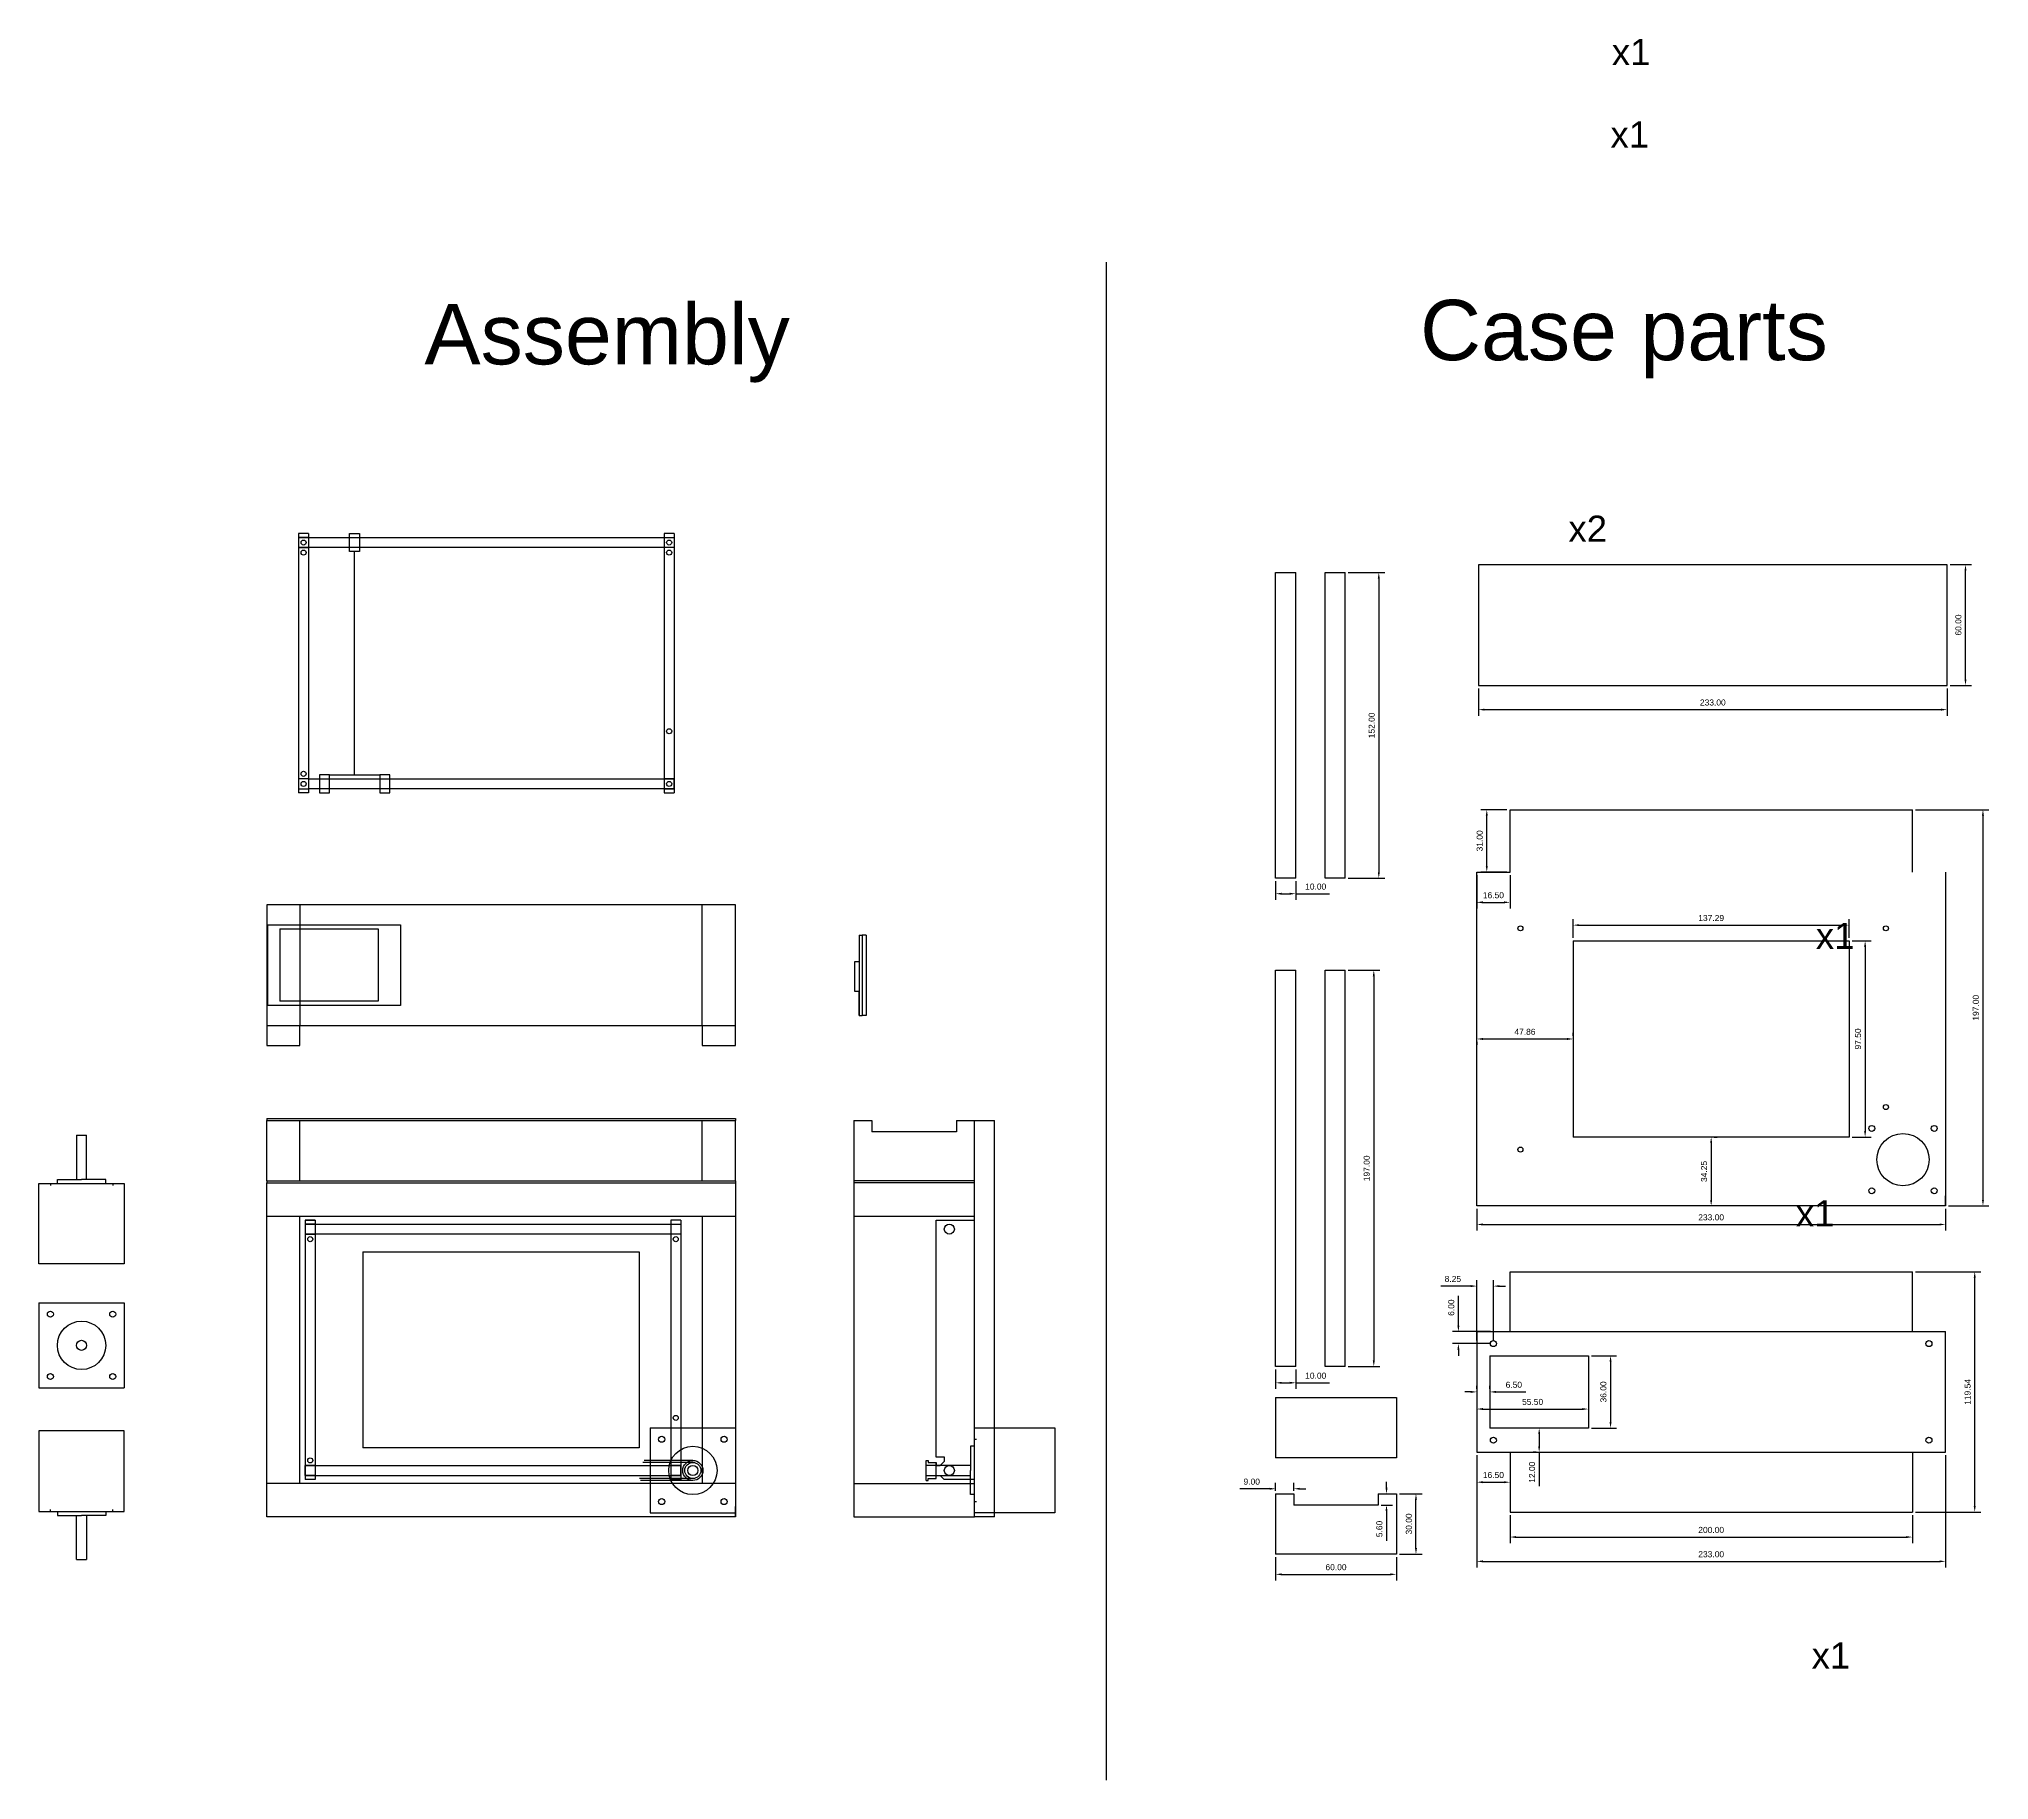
# Model space of a CAD drawing. Header units: millimetres. Extents: x -62 to 1676, y -172 to 696.
# Drawn here: x -62 to 908, y -170 to 696 of the extents above; entities that cross this region are included whole.
import ezdxf

# ---------------------------------------------------------------- set-up
doc = ezdxf.new("R2010")
doc.units = ezdxf.units.MM
doc.styles.add('Notes', font='arial.ttf', dxfattribs={"height": 13})
doc.styles.get("Standard").update_dxf_attribs({"font": 'arial.ttf'})
doc.dimstyles.new('Manufacturing-Metric', dxfattribs={"dimtxt": 3, "dimasz": 3, "dimexe": 3, "dimexo": 1.5, "dimgap": 2, "dimtad": 1, "dimzin": 3, "dimdsep": 46, "dimtxsty": 'Standard', "dimcen": 3, "dimazin": 2, "dimtfac": 1, "dimtofl": 0, "dimtmove": 0, "dimatfit": 3, "dimfxl": 1, "dimfrac": 1, "dimtolj": 1, "dimtzin": 0, "dimarcsym": 0})

# ---------------------------------------------------------------- blocks, each defined once
blk = doc.blocks.new('*D4')
at = {"color": 0, "lineweight": -2}
for p, q in [((552.98, -58.72), (552.98, -70.27)), ((555.98, -67.27), (609.98, -67.27)), ((612.98, -58.72), (612.98, -70.27))]:
    blk.add_line(p, q, dxfattribs=at)
at = {"color": 0}
for points in [[(555.98, -66.77), (555.98, -67.77), (552.98, -67.27)], [(609.98, -66.77), (609.98, -67.77), (612.98, -67.27)]]:
    blk.add_solid(points, dxfattribs=at)
at = {"layer": 'Defpoints', "color": 0}
for p in [(552.98, -57.22), (612.98, -57.22), (612.98, -67.27)]:
    blk.add_point(p, dxfattribs=at)
at = {"color": 0, "insert": (582.98, -63.74), "char_height": 3, "attachment_point": 5}
blk.add_mtext('\\A1;60.00', dxfattribs=at)
blk = doc.blocks.new('*D5')
at = {"color": 0, "lineweight": -2}
for p, q in [((614.48, -27.22), (625.73, -27.22)), ((622.73, -54.22), (622.73, -30.22)), ((614.48, -57.22), (625.73, -57.22))]:
    blk.add_line(p, q, dxfattribs=at)
at = {"color": 0}
for points in [[(622.23, -30.22), (623.23, -30.22), (622.73, -27.22)], [(622.23, -54.22), (623.23, -54.22), (622.73, -57.22)]]:
    blk.add_solid(points, dxfattribs=at)
at = {"layer": 'Defpoints', "color": 0}
for p in [(612.98, -27.22), (622.73, -27.22), (612.98, -57.22)]:
    blk.add_point(p, dxfattribs=at)
at = {"color": 0, "insert": (619.19, -42.22), "char_height": 3, "attachment_point": 5, "rotation": 90}
blk.add_mtext('\\A1;30.00', dxfattribs=at)
blk = doc.blocks.new('*D6')
at = {"color": 0, "lineweight": -2}
for p, q in [((605.48, -27.22), (611.08, -27.22)), ((608.08, -24.22), (608.08, -21.22)), ((605.48, -32.82), (611.08, -32.82)), ((608.08, -35.82), (608.08, -50.6))]:
    blk.add_line(p, q, dxfattribs=at)
at = {"color": 0}
for points in [[(607.58, -24.22), (608.58, -24.22), (608.08, -27.22)], [(607.58, -35.82), (608.58, -35.82), (608.08, -32.82)]]:
    blk.add_solid(points, dxfattribs=at)
at = {"layer": 'Defpoints', "color": 0}
for p in [(603.98, -27.22), (603.98, -32.82), (608.08, -32.82)]:
    blk.add_point(p, dxfattribs=at)
at = {"color": 0, "insert": (604.55, -44.71), "char_height": 3, "attachment_point": 5, "rotation": 90}
blk.add_mtext('\\A1;5.60', dxfattribs=at)
blk = doc.blocks.new('*D7')
at = {"color": 0, "lineweight": -2}
for p, q in [((549.98, -24.72), (535.2, -24.72)), ((552.98, -25.72), (552.98, -21.72)), ((561.98, -25.72), (561.98, -21.72)), ((564.98, -24.72), (567.98, -24.72))]:
    blk.add_line(p, q, dxfattribs=at)
at = {"color": 0}
for points in [[(549.98, -24.22), (549.98, -25.22), (552.98, -24.72)], [(564.98, -24.22), (564.98, -25.22), (561.98, -24.72)]]:
    blk.add_solid(points, dxfattribs=at)
at = {"layer": 'Defpoints', "color": 0}
for p in [(552.98, -24.72), (552.98, -27.22), (561.98, -27.22)]:
    blk.add_point(p, dxfattribs=at)
at = {"color": 0, "insert": (541.09, -21.19), "char_height": 3, "attachment_point": 5}
blk.add_mtext('\\A1;9.00', dxfattribs=at)
blk = doc.blocks.new('*D8')
at = {"color": 0, "lineweight": -2}
for p, q in [((552.98, 34.59), (552.98, 24.95)), ((562.98, 34.59), (562.98, 24.95)), ((555.98, 27.95), (559.98, 27.95)), ((562.98, 27.95), (579.81, 27.95))]:
    blk.add_line(p, q, dxfattribs=at)
at = {"color": 0}
for points in [[(555.98, 28.45), (555.98, 27.45), (552.98, 27.95)], [(559.98, 28.45), (559.98, 27.45), (562.98, 27.95)]]:
    blk.add_solid(points, dxfattribs=at)
at = {"layer": 'Defpoints', "color": 0}
for p in [(552.98, 36.09), (562.98, 36.09), (562.98, 27.95)]:
    blk.add_point(p, dxfattribs=at)
at = {"color": 0, "insert": (572.89, 31.48), "char_height": 3, "attachment_point": 5}
blk.add_mtext('\\A1;10.00', dxfattribs=at)
blk = doc.blocks.new('*D9')
at = {"color": 0, "lineweight": -2}
for p, q in [((589.02, 233.09), (604.77, 233.09)), ((601.77, 230.09), (601.77, 39.09)), ((589.02, 36.09), (604.77, 36.09))]:
    blk.add_line(p, q, dxfattribs=at)
at = {"color": 0}
for points in [[(601.27, 230.09), (602.27, 230.09), (601.77, 233.09)], [(601.27, 39.09), (602.27, 39.09), (601.77, 36.09)]]:
    blk.add_solid(points, dxfattribs=at)
at = {"layer": 'Defpoints', "color": 0}
for p in [(587.52, 233.09), (587.52, 36.09), (601.77, 36.09)]:
    blk.add_point(p, dxfattribs=at)
at = {"color": 0, "insert": (598.24, 134.59), "char_height": 3, "attachment_point": 5, "rotation": 90}
blk.add_mtext('\\A1;197.00', dxfattribs=at)
blk = doc.blocks.new('*D10')
at = {"color": 0, "lineweight": -2}
for p, q in [((669.47, -37.84), (669.47, -51.73)), ((869.47, -37.84), (869.47, -51.73)), ((672.47, -48.73), (866.47, -48.73))]:
    blk.add_line(p, q, dxfattribs=at)
at = {"color": 0}
for points in [[(672.47, -48.23), (672.47, -49.23), (669.47, -48.73)], [(866.47, -48.23), (866.47, -49.23), (869.47, -48.73)]]:
    blk.add_solid(points, dxfattribs=at)
at = {"layer": 'Defpoints', "color": 0}
for p in [(669.47, -36.34), (869.47, -36.34), (869.47, -48.73)]:
    blk.add_point(p, dxfattribs=at)
at = {"color": 0, "insert": (769.47, -45.2), "char_height": 3, "attachment_point": 5}
blk.add_mtext('\\A1;200.00', dxfattribs=at)
blk = doc.blocks.new('*D11')
at = {"color": 0, "lineweight": -2}
for p, q in [((652.97, -8.07), (652.97, -63.81)), ((885.97, -8.07), (885.97, -63.81)), ((655.97, -60.81), (882.97, -60.81))]:
    blk.add_line(p, q, dxfattribs=at)
at = {"color": 0}
for points in [[(655.97, -60.31), (655.97, -61.31), (652.97, -60.81)], [(882.97, -60.31), (882.97, -61.31), (885.97, -60.81)]]:
    blk.add_solid(points, dxfattribs=at)
at = {"layer": 'Defpoints', "color": 0}
for p in [(652.97, -6.57), (885.97, -6.57), (885.97, -60.81)]:
    blk.add_point(p, dxfattribs=at)
at = {"color": 0, "insert": (769.47, -57.28), "char_height": 3, "attachment_point": 5}
blk.add_mtext('\\A1;233.00', dxfattribs=at)
blk = doc.blocks.new('*D12')
at = {"color": 0, "lineweight": -2}
for p, q in [((652.97, -8.07), (652.97, -24.46)), ((669.47, -8.07), (669.47, -24.46)), ((655.97, -21.46), (666.47, -21.46))]:
    blk.add_line(p, q, dxfattribs=at)
at = {"color": 0}
for points in [[(655.97, -20.96), (655.97, -21.96), (652.97, -21.46)], [(666.47, -20.96), (666.47, -21.96), (669.47, -21.46)]]:
    blk.add_solid(points, dxfattribs=at)
at = {"layer": 'Defpoints', "color": 0}
for p in [(652.97, -6.57), (669.47, -6.57), (669.47, -21.46)]:
    blk.add_point(p, dxfattribs=at)
at = {"color": 0, "insert": (661.22, -17.92), "char_height": 3, "attachment_point": 5}
blk.add_mtext('\\A1;16.50', dxfattribs=at)
blk = doc.blocks.new('*D13')
at = {"color": 0, "lineweight": -2}
for p, q in [((649.97, 23.43), (646.97, 23.43)), ((652.97, 24.93), (652.97, 26.43)), ((659.47, 24.93), (659.47, 26.43)), ((662.47, 23.43), (677.27, 23.43))]:
    blk.add_line(p, q, dxfattribs=at)
at = {"color": 0}
for points in [[(649.97, 23.93), (649.97, 22.93), (652.97, 23.43)], [(662.47, 23.93), (662.47, 22.93), (659.47, 23.43)]]:
    blk.add_solid(points, dxfattribs=at)
at = {"layer": 'Defpoints', "color": 0}
for p in [(652.97, 23.43), (659.47, 23.43), (659.47, 23.43)]:
    blk.add_point(p, dxfattribs=at)
at = {"color": 0, "insert": (671.37, 26.96), "char_height": 3, "attachment_point": 5}
blk.add_mtext('\\A1;6.50', dxfattribs=at)
blk = doc.blocks.new('*D14')
at = {"color": 0, "lineweight": -2}
for p, q in [((652.97, 21.93), (652.97, 11.91)), ((708.47, 21.93), (708.47, 11.91)), ((655.97, 14.91), (705.47, 14.91))]:
    blk.add_line(p, q, dxfattribs=at)
at = {"color": 0}
for points in [[(655.97, 15.41), (655.97, 14.41), (652.97, 14.91)], [(705.47, 15.41), (705.47, 14.41), (708.47, 14.91)]]:
    blk.add_solid(points, dxfattribs=at)
at = {"layer": 'Defpoints', "color": 0}
for p in [(652.97, 23.43), (708.47, 23.43), (708.47, 14.91)]:
    blk.add_point(p, dxfattribs=at)
at = {"color": 0, "insert": (680.72, 18.44), "char_height": 3, "attachment_point": 5}
blk.add_mtext('\\A1;55.50', dxfattribs=at)
blk = doc.blocks.new('*D15')
at = {"color": 0, "lineweight": -2}
for p, q in [((709.97, 41.43), (722.45, 41.43)), ((719.45, 38.43), (719.45, 8.43)), ((709.97, 5.43), (722.45, 5.43))]:
    blk.add_line(p, q, dxfattribs=at)
at = {"color": 0}
for points in [[(718.95, 38.43), (719.95, 38.43), (719.45, 41.43)], [(718.95, 8.43), (719.95, 8.43), (719.45, 5.43)]]:
    blk.add_solid(points, dxfattribs=at)
at = {"layer": 'Defpoints', "color": 0}
for p in [(708.47, 41.43), (708.47, 5.43), (719.45, 5.43)]:
    blk.add_point(p, dxfattribs=at)
at = {"color": 0, "insert": (715.92, 23.43), "char_height": 3, "attachment_point": 5, "rotation": 90}
blk.add_mtext('\\A1;36.00', dxfattribs=at)
blk = doc.blocks.new('*D16')
at = {"color": 0, "lineweight": -2}
for p, q in [((682.47, 5.43), (680.97, 5.43)), ((683.97, 2.43), (683.97, -3.57)), ((682.47, -6.57), (680.97, -6.57)), ((683.97, -6.57), (683.97, -23.4))]:
    blk.add_line(p, q, dxfattribs=at)
at = {"color": 0}
for points in [[(683.47, 2.43), (684.47, 2.43), (683.97, 5.43)], [(683.47, -3.57), (684.47, -3.57), (683.97, -6.57)]]:
    blk.add_solid(points, dxfattribs=at)
at = {"layer": 'Defpoints', "color": 0}
for p in [(683.97, 5.43), (683.97, -6.57), (683.97, -6.57)]:
    blk.add_point(p, dxfattribs=at)
at = {"color": 0, "insert": (680.44, -16.49), "char_height": 3, "attachment_point": 5, "rotation": 90}
blk.add_mtext('\\A1;12.00', dxfattribs=at)
blk = doc.blocks.new('*D17')
at = {"color": 0, "lineweight": -2}
for p, q in [((870.97, 83.2), (903.48, 83.2)), ((900.48, -33.34), (900.48, 80.2)), ((870.97, -36.34), (903.48, -36.34))]:
    blk.add_line(p, q, dxfattribs=at)
at = {"color": 0}
for points in [[(899.98, 80.2), (900.98, 80.2), (900.48, 83.2)], [(899.98, -33.34), (900.98, -33.34), (900.48, -36.34)]]:
    blk.add_solid(points, dxfattribs=at)
at = {"layer": 'Defpoints', "color": 0}
for p in [(869.47, 83.2), (900.48, 83.2), (869.47, -36.34)]:
    blk.add_point(p, dxfattribs=at)
at = {"color": 0, "insert": (896.94, 23.43), "char_height": 3, "attachment_point": 5, "rotation": 90}
blk.add_mtext('\\A1;119.54', dxfattribs=at)
blk = doc.blocks.new('*D18')
at = {"color": 0, "lineweight": -2}
for p, q in [((870.97, 312.92), (907.57, 312.92)), ((904.57, 309.92), (904.57, 118.92)), ((887.47, 115.92), (907.57, 115.92))]:
    blk.add_line(p, q, dxfattribs=at)
at = {"color": 0}
for points in [[(904.07, 309.92), (905.07, 309.92), (904.57, 312.92)], [(904.07, 118.92), (905.07, 118.92), (904.57, 115.92)]]:
    blk.add_solid(points, dxfattribs=at)
at = {"layer": 'Defpoints', "color": 0}
for p in [(869.47, 312.92), (885.97, 115.92), (904.57, 115.92)]:
    blk.add_point(p, dxfattribs=at)
at = {"color": 0, "insert": (901.04, 214.42), "char_height": 3, "attachment_point": 5, "rotation": 90}
blk.add_mtext('\\A1;197.00', dxfattribs=at)
blk = doc.blocks.new('*D19')
at = {"color": 0, "lineweight": -2}
for p, q in [((652.97, 114.42), (652.97, 103.69)), ((655.97, 106.69), (882.97, 106.69)), ((885.97, 114.42), (885.97, 103.69))]:
    blk.add_line(p, q, dxfattribs=at)
at = {"color": 0}
for points in [[(655.97, 107.19), (655.97, 106.19), (652.97, 106.69)], [(882.97, 107.19), (882.97, 106.19), (885.97, 106.69)]]:
    blk.add_solid(points, dxfattribs=at)
at = {"layer": 'Defpoints', "color": 0}
for p in [(652.97, 115.92), (885.97, 115.92), (885.97, 106.69)]:
    blk.add_point(p, dxfattribs=at)
at = {"color": 0, "insert": (769.47, 110.23), "char_height": 3, "attachment_point": 5}
blk.add_mtext('\\A1;233.00', dxfattribs=at)
blk = doc.blocks.new('*D20')
at = {"color": 0, "lineweight": -2}
for p, q in [((652.97, 197.42), (652.97, 195.92)), ((655.97, 198.92), (697.83, 198.92)), ((700.83, 200.42), (700.83, 201.92))]:
    blk.add_line(p, q, dxfattribs=at)
at = {"color": 0}
for points in [[(655.97, 199.42), (655.97, 198.42), (652.97, 198.92)], [(697.83, 199.42), (697.83, 198.42), (700.83, 198.92)]]:
    blk.add_solid(points, dxfattribs=at)
at = {"layer": 'Defpoints', "color": 0}
for p in [(652.97, 198.92), (700.83, 198.92), (700.83, 198.92)]:
    blk.add_point(p, dxfattribs=at)
at = {"color": 0, "insert": (676.9, 202.46), "char_height": 3, "attachment_point": 5}
blk.add_mtext('\\A1;47.86', dxfattribs=at)
blk = doc.blocks.new('*D21')
at = {"color": 0, "lineweight": -2}
for p, q in [((769.47, 147.17), (769.47, 118.92)), ((770.97, 150.17), (772.47, 150.17)), ((767.97, 115.92), (766.47, 115.92))]:
    blk.add_line(p, q, dxfattribs=at)
at = {"color": 0}
for points in [[(768.97, 147.17), (769.97, 147.17), (769.47, 150.17)], [(768.97, 118.92), (769.97, 118.92), (769.47, 115.92)]]:
    blk.add_solid(points, dxfattribs=at)
at = {"layer": 'Defpoints', "color": 0}
for p in [(769.47, 150.17), (769.47, 115.92), (769.47, 115.92)]:
    blk.add_point(p, dxfattribs=at)
at = {"color": 0, "insert": (765.94, 133.05), "char_height": 3, "attachment_point": 5, "rotation": 90}
blk.add_mtext('\\A1;34.25', dxfattribs=at)
blk = doc.blocks.new('*D22')
at = {"color": 0, "lineweight": -2}
for p, q in [((700.83, 249.17), (700.83, 258.51)), ((703.83, 255.51), (835.12, 255.51)), ((838.12, 249.17), (838.12, 258.51))]:
    blk.add_line(p, q, dxfattribs=at)
at = {"color": 0}
for points in [[(703.83, 256.01), (703.83, 255.01), (700.83, 255.51)], [(835.12, 256.01), (835.12, 255.01), (838.12, 255.51)]]:
    blk.add_solid(points, dxfattribs=at)
at = {"layer": 'Defpoints', "color": 0}
for p in [(838.12, 255.51), (700.83, 247.67), (838.12, 247.67)]:
    blk.add_point(p, dxfattribs=at)
at = {"color": 0, "insert": (769.47, 259.05), "char_height": 3, "attachment_point": 5}
blk.add_mtext('\\A1;137.29', dxfattribs=at)
blk = doc.blocks.new('*D23')
at = {"color": 0, "lineweight": -2}
for p, q in [((839.62, 247.67), (849, 247.67)), ((846, 244.67), (846, 153.17)), ((839.62, 150.17), (849, 150.17))]:
    blk.add_line(p, q, dxfattribs=at)
at = {"color": 0}
for points in [[(845.5, 244.67), (846.5, 244.67), (846, 247.67)], [(845.5, 153.17), (846.5, 153.17), (846, 150.17)]]:
    blk.add_solid(points, dxfattribs=at)
at = {"layer": 'Defpoints', "color": 0}
for p in [(838.12, 247.67), (838.12, 150.17), (846, 150.17)]:
    blk.add_point(p, dxfattribs=at)
at = {"color": 0, "insert": (842.46, 198.92), "char_height": 3, "attachment_point": 5, "rotation": 90}
blk.add_mtext('\\A1;97.50', dxfattribs=at)
blk = doc.blocks.new('*D24')
at = {"color": 0, "lineweight": -2}
for p, q in [((667.97, 312.92), (654.92, 312.92)), ((657.92, 284.92), (657.92, 309.92)), ((667.97, 281.92), (654.92, 281.92))]:
    blk.add_line(p, q, dxfattribs=at)
at = {"color": 0}
for points in [[(657.42, 309.92), (658.42, 309.92), (657.92, 312.92)], [(657.42, 284.92), (658.42, 284.92), (657.92, 281.92)]]:
    blk.add_solid(points, dxfattribs=at)
at = {"layer": 'Defpoints', "color": 0}
for p in [(657.92, 312.92), (669.47, 312.92), (669.47, 281.92)]:
    blk.add_point(p, dxfattribs=at)
at = {"color": 0, "insert": (654.38, 297.42), "char_height": 3, "attachment_point": 5, "rotation": 90}
blk.add_mtext('\\A1;31.00', dxfattribs=at)
blk = doc.blocks.new('*D25')
at = {"color": 0, "lineweight": -2}
for p, q in [((652.97, 280.42), (652.97, 263.85)), ((669.47, 280.42), (669.47, 263.85)), ((655.97, 266.85), (666.47, 266.85))]:
    blk.add_line(p, q, dxfattribs=at)
at = {"color": 0}
for points in [[(655.97, 267.35), (655.97, 266.35), (652.97, 266.85)], [(666.47, 267.35), (666.47, 266.35), (669.47, 266.85)]]:
    blk.add_solid(points, dxfattribs=at)
at = {"layer": 'Defpoints', "color": 0}
for p in [(652.97, 281.92), (669.47, 281.92), (669.47, 266.85)]:
    blk.add_point(p, dxfattribs=at)
at = {"color": 0, "insert": (661.22, 270.38), "char_height": 3, "attachment_point": 5}
blk.add_mtext('\\A1;16.50', dxfattribs=at)
blk = doc.blocks.new('*D26')
at = {"color": 0, "lineweight": -2}
for p, q in [((653.79, 373.24), (653.79, 359.66)), ((886.79, 373.24), (886.79, 359.66)), ((656.79, 362.66), (883.79, 362.66))]:
    blk.add_line(p, q, dxfattribs=at)
at = {"color": 0}
for points in [[(656.79, 363.16), (656.79, 362.16), (653.79, 362.66)], [(883.79, 363.16), (883.79, 362.16), (886.79, 362.66)]]:
    blk.add_solid(points, dxfattribs=at)
at = {"layer": 'Defpoints', "color": 0}
for p in [(653.79, 374.74), (886.79, 374.74), (886.79, 362.66)]:
    blk.add_point(p, dxfattribs=at)
at = {"color": 0, "insert": (770.29, 366.19), "char_height": 3, "attachment_point": 5}
blk.add_mtext('\\A1;233.00', dxfattribs=at)
blk = doc.blocks.new('*D27')
at = {"color": 0, "lineweight": -2}
for p, q in [((888.29, 434.74), (898.9, 434.74)), ((895.9, 377.74), (895.9, 431.74)), ((888.29, 374.74), (898.9, 374.74))]:
    blk.add_line(p, q, dxfattribs=at)
at = {"color": 0}
for points in [[(895.4, 431.74), (896.4, 431.74), (895.9, 434.74)], [(895.4, 377.74), (896.4, 377.74), (895.9, 374.74)]]:
    blk.add_solid(points, dxfattribs=at)
at = {"layer": 'Defpoints', "color": 0}
for p in [(886.79, 434.74), (895.9, 434.74), (886.79, 374.74)]:
    blk.add_point(p, dxfattribs=at)
at = {"color": 0, "insert": (892.37, 404.74), "char_height": 3, "attachment_point": 5, "rotation": 90}
blk.add_mtext('\\A1;60.00', dxfattribs=at)
blk = doc.blocks.new('*D28')
at = {"color": 0, "lineweight": -2}
for p, q in [((643.81, 56.43), (643.81, 71.23)), ((659.72, 53.43), (640.81, 53.43)), ((659.72, 47.43), (640.81, 47.43)), ((643.81, 44.43), (643.81, 41.43))]:
    blk.add_line(p, q, dxfattribs=at)
at = {"color": 0}
for points in [[(643.31, 56.43), (644.31, 56.43), (643.81, 53.43)], [(643.31, 44.43), (644.31, 44.43), (643.81, 47.43)]]:
    blk.add_solid(points, dxfattribs=at)
at = {"layer": 'Defpoints', "color": 0}
for p in [(643.81, 53.43), (661.22, 53.43), (661.22, 47.43)]:
    blk.add_point(p, dxfattribs=at)
at = {"color": 0, "insert": (640.27, 65.33), "char_height": 3, "attachment_point": 5, "rotation": 90}
blk.add_mtext('\\A1;6.00', dxfattribs=at)
blk = doc.blocks.new('*D29')
at = {"color": 0, "lineweight": -2}
for p, q in [((652.97, 48.93), (652.97, 79.04)), ((661.22, 48.93), (661.22, 79.04)), ((649.97, 76.04), (635.15, 76.04)), ((664.22, 76.04), (667.22, 76.04))]:
    blk.add_line(p, q, dxfattribs=at)
at = {"color": 0}
for points in [[(649.97, 76.54), (649.97, 75.54), (652.97, 76.04)], [(664.22, 76.54), (664.22, 75.54), (661.22, 76.04)]]:
    blk.add_solid(points, dxfattribs=at)
at = {"layer": 'Defpoints', "color": 0}
for p in [(652.97, 76.04), (652.97, 47.43), (661.22, 47.43)]:
    blk.add_point(p, dxfattribs=at)
at = {"color": 0, "insert": (641.06, 79.58), "char_height": 3, "attachment_point": 5}
blk.add_mtext('\\A1;8.25', dxfattribs=at)
blk = doc.blocks.new('*D31')
at = {"color": 0, "lineweight": -2}
for p, q in [((552.98, 277.32), (552.98, 268.13)), ((562.98, 277.32), (562.98, 268.13)), ((555.98, 271.13), (559.98, 271.13)), ((562.98, 271.13), (579.81, 271.13))]:
    blk.add_line(p, q, dxfattribs=at)
at = {"color": 0}
for points in [[(555.98, 271.63), (555.98, 270.63), (552.98, 271.13)], [(559.98, 271.63), (559.98, 270.63), (562.98, 271.13)]]:
    blk.add_solid(points, dxfattribs=at)
at = {"layer": 'Defpoints', "color": 0}
for p in [(552.98, 278.82), (562.98, 278.82), (562.98, 271.13)]:
    blk.add_point(p, dxfattribs=at)
at = {"color": 0, "insert": (572.89, 274.66), "char_height": 3, "attachment_point": 5}
blk.add_mtext('\\A1;10.00', dxfattribs=at)
blk = doc.blocks.new('*D32')
at = {"color": 0, "lineweight": -2}
for p, q in [((589.02, 430.82), (607.25, 430.82)), ((604.25, 427.82), (604.25, 281.82)), ((589.02, 278.82), (607.25, 278.82))]:
    blk.add_line(p, q, dxfattribs=at)
at = {"color": 0}
for points in [[(603.75, 427.82), (604.75, 427.82), (604.25, 430.82)], [(603.75, 281.82), (604.75, 281.82), (604.25, 278.82)]]:
    blk.add_solid(points, dxfattribs=at)
at = {"layer": 'Defpoints', "color": 0}
for p in [(587.52, 430.82), (587.52, 278.82), (604.25, 278.82)]:
    blk.add_point(p, dxfattribs=at)
at = {"color": 0, "insert": (600.72, 354.82), "char_height": 3, "attachment_point": 5, "rotation": 90}
blk.add_mtext('\\A1;152.00', dxfattribs=at)

msp = doc.modelspace()

# ---------------------------------------------------------------- linework, layer by layer
for p, q in [((468.761, 585.114), (468.761, -169.531)), ((72.288, 450.234), (67.288, 450.234)), ((67.288, 450.234), (67.288, 321.234)), ((67.288, 448.234), (72.288, 448.234)), ((72.288, 448.234), (67.288, 448.234)), ((67.288, 448.234), (67.288, 443.234)), ((72.288, 450.234), (72.288, 321.234)), ((72.288, 448.234), (248.988, 448.234)), ((92.638, 448.234), (92.638, 450.234)), ((92.638, 450.234), (97.638, 450.234)), ((92.638, 443.234), (92.638, 448.234)), ((97.638, 450.234), (97.638, 448.234)), ((97.638, 448.234), (97.638, 443.234)), ((253.988, 450.234), (248.988, 450.234)), ((248.988, 450.234), (248.988, 321.234)), ((248.988, 448.234), (253.988, 448.234)), ((248.988, 448.234), (253.988, 448.234)), ((253.988, 450.234), (253.988, 321.234)), ((253.988, 448.234), (253.988, 443.234)), ((72.288, 443.234), (67.288, 443.234)), ((67.288, 443.234), (72.288, 443.234)), ((248.988, 443.234), (72.288, 443.234)), ((92.638, 441.234), (92.638, 443.234)), ((97.638, 441.234), (92.638, 441.234)), ((95.138, 330.234), (95.138, 441.234)), ((97.638, 443.234), (97.638, 441.234)), ((253.988, 443.234), (248.988, 443.234)), ((253.988, 443.234), (248.988, 443.234)), ((552.978, 278.825), (552.978, 430.825)), ((552.978, 430.825), (562.978, 430.825)), ((562.978, 278.825), (562.978, 430.825)), ((577.523, 278.825), (577.523, 430.825)), ((577.523, 430.825), (587.523, 430.825)), ((587.523, 278.825), (587.523, 430.825)), ((653.792, 434.737), (653.792, 374.737)), ((886.792, 434.737), (653.792, 434.737)), ((653.792, 434.737), (653.792, 374.737)), ((886.792, 434.737), (653.792, 434.737)), ((886.792, 374.737), (886.792, 434.737)), ((886.792, 374.737), (886.792, 434.737)), ((653.792, 374.737), (886.792, 374.737)), ((653.792, 374.737), (886.792, 374.737)), ((82.638, 330.234), (77.638, 330.234)), ((77.638, 330.234), (77.638, 328.234)), ((82.638, 328.234), (82.638, 330.234)), ((82.638, 330.234), (107.638, 330.234)), ((112.638, 330.234), (107.638, 330.234)), ((107.638, 330.234), (107.638, 328.234)), ((112.638, 328.234), (112.638, 330.234)), ((72.288, 328.234), (67.288, 328.234)), ((72.288, 328.234), (67.288, 328.234)), ((67.288, 328.234), (67.288, 323.234)), ((67.288, 323.234), (72.288, 323.234)), ((67.288, 323.234), (72.288, 323.234)), ((72.288, 321.234), (67.288, 321.234)), ((72.288, 328.234), (248.988, 328.234)), ((248.988, 323.234), (72.288, 323.234)), ((77.638, 328.234), (77.638, 323.234)), ((77.638, 323.234), (77.638, 321.234)), ((77.638, 321.234), (82.638, 321.234)), ((82.638, 323.234), (82.638, 328.234)), ((82.638, 321.234), (82.638, 323.234)), ((107.638, 328.234), (107.638, 323.234)), ((107.638, 323.234), (107.638, 321.234)), ((107.638, 321.234), (112.638, 321.234)), ((112.638, 323.234), (112.638, 328.234)), ((112.638, 321.234), (112.638, 323.234)), ((253.988, 328.234), (248.988, 328.234)), ((248.988, 328.234), (253.988, 328.234)), ((248.988, 323.234), (253.988, 323.234)), ((253.988, 323.234), (248.988, 323.234)), ((248.988, 321.234), (253.988, 321.234)), ((253.988, 323.234), (253.988, 328.234)), ((253.988, 328.234), (253.988, 323.234)), ((669.473, 281.923), (669.473, 312.923)), ((669.473, 312.923), (869.473, 312.923)), ((869.473, 281.923), (869.473, 312.923)), ((669.473, 282.923), (669.473, 305.923)), ((869.473, 282.923), (869.473, 305.923)), ((652.973, 115.923), (652.973, 281.923)), ((652.973, 281.923), (669.473, 281.923)), ((885.973, 281.923), (885.973, 115.923)), ((885.973, 281.923), (885.973, 115.923)), ((562.978, 278.825), (552.978, 278.825)), ((587.523, 278.825), (577.523, 278.825)), ((51.416, 265.628), (51.416, 205.628)), ((284.416, 265.628), (51.416, 265.628)), ((67.916, 265.628), (67.916, 205.628)), ((267.916, 205.628), (267.916, 265.628)), ((284.416, 205.628), (284.416, 265.628)), ((51.916, 255.628), (117.916, 255.628)), ((51.916, 215.628), (51.916, 255.628)), ((57.916, 253.628), (106.916, 253.628)), ((57.916, 253.628), (57.916, 217.628)), ((106.916, 253.628), (106.916, 217.628)), ((117.916, 255.628), (117.916, 215.628)), ((345.861, 250.502), (345.861, 210.502)), ((345.861, 250.502), (345.861, 237.502)), ((345.861, 250.502), (347.461, 250.502)), ((347.461, 250.502), (347.461, 210.502)), ((349.461, 250.502), (347.461, 250.502)), ((349.461, 250.502), (349.461, 210.502)), ((700.83, 247.673), (700.83, 150.173)), ((700.83, 247.673), (838.116, 247.673)), ((700.83, 247.673), (700.83, 150.173)), ((700.83, 247.673), (838.116, 247.673)), ((838.116, 247.673), (838.116, 150.173)), ((343.861, 222.502), (343.861, 237.502)), ((343.861, 237.502), (345.861, 237.502)), ((552.978, 36.089), (552.978, 233.089)), ((552.978, 233.089), (562.978, 233.089)), ((562.978, 36.089), (562.978, 233.089)), ((577.523, 36.089), (577.523, 233.089)), ((577.523, 233.089), (587.523, 233.089)), ((587.523, 36.089), (587.523, 233.089)), ((117.916, 215.628), (51.916, 215.628)), ((106.916, 217.628), (57.916, 217.628)), ((345.861, 222.502), (343.861, 222.502)), ((345.861, 210.502), (345.861, 222.502)), ((51.416, 205.628), (284.416, 205.628)), ((51.416, 205.628), (51.416, 195.628)), ((67.916, 195.628), (67.916, 205.628)), ((267.916, 205.628), (267.916, 195.628)), ((284.416, 195.628), (284.416, 205.628)), ((345.861, 210.502), (347.461, 210.502)), ((349.461, 210.502), (347.461, 210.502)), ((51.416, 195.628), (67.916, 195.628)), ((267.916, 195.628), (284.416, 195.628)), ((552.978, 36.089), (552.978, 202.089)), ((577.523, 36.089), (577.523, 202.089)), ((51.416, 159.381), (284.416, 159.381)), ((51.416, 159.381), (51.416, 158.381)), ((51.416, 158.381), (284.416, 158.381)), ((51.416, 128.381), (51.416, 158.381)), ((67.916, 128.381), (67.916, 158.381)), ((267.916, 128.381), (267.916, 158.381)), ((284.416, 159.381), (284.416, 158.381)), ((284.416, 128.381), (284.416, 158.381)), ((343.277, 158.381), (352.277, 158.381)), ((343.277, 158.381), (343.277, 128.381)), ((352.277, 158.381), (352.277, 152.781)), ((394.277, 158.381), (394.277, 152.781)), ((394.277, 158.381), (403.277, 158.381)), ((403.277, -38.619), (403.277, 158.381)), ((403.277, 158.381), (413.277, 158.381)), ((413.277, -38.619), (413.277, 158.381)), ((885.973, 159.348), (885.973, 117.048)), ((-43.109, 151.047), (-43.109, 129.047)), ((-43.109, 151.047), (-38.109, 151.047)), ((-38.109, 129.047), (-38.109, 151.047)), ((67.916, 128.381), (67.916, 151.381)), ((267.916, 128.381), (267.916, 151.381)), ((394.277, 152.781), (352.277, 152.781)), ((838.116, 150.173), (700.83, 150.173)), ((-61.759, 127.047), (-19.459, 127.047)), ((-61.759, 87.047), (-61.759, 127.047)), ((-56.109, 127.047), (-56.109, 126.047)), ((-52.625, 127.047), (-52.625, 129.047)), ((-52.625, 129.047), (-40.609, 129.047)), ((-28.593, 129.047), (-40.609, 129.047)), ((-28.593, 127.047), (-28.593, 129.047)), ((-25.109, 127.047), (-25.109, 126.047)), ((-19.459, 127.047), (-19.459, 87.047)), ((51.416, 128.381), (284.416, 128.381)), ((51.416, 128.381), (51.416, 127.381)), ((51.416, 127.381), (284.416, 127.381)), ((51.416, -38.619), (51.416, 127.381)), ((284.416, 128.381), (284.416, 127.381)), ((284.416, 127.381), (284.416, -38.619)), ((403.277, 128.381), (343.277, 128.381)), ((343.277, 128.381), (343.277, 127.381)), ((343.277, 127.381), (343.277, -38.619)), ((403.277, 127.381), (343.277, 127.381)), ((403.277, -38.619), (403.277, 127.381)), ((885.973, 115.923), (885.973, 120.923)), ((51.416, 110.881), (284.416, 110.881)), ((67.916, -22.119), (67.916, 110.881)), ((70.566, 108.881), (70.566, -20.119)), ((70.566, 108.881), (75.566, 108.881)), ((75.566, 108.881), (70.566, 108.881)), ((70.566, 108.881), (70.566, -20.119)), ((75.566, 106.881), (70.566, 106.881)), ((70.566, 106.881), (75.566, 106.881)), ((75.566, 106.881), (70.566, 106.881)), ((70.566, 106.881), (70.566, 101.881)), ((75.566, 108.881), (75.566, -20.119)), ((75.566, 108.881), (75.566, -20.119)), ((75.566, 106.881), (252.266, 106.881)), ((257.266, 108.881), (252.266, 108.881)), ((252.266, 108.881), (252.266, -20.119)), ((257.266, 108.881), (252.266, 108.881)), ((252.266, 108.881), (252.266, -20.119)), ((252.266, 106.881), (257.266, 106.881)), ((252.266, 106.881), (257.266, 106.881)), ((252.266, 106.881), (257.266, 106.881)), ((257.266, 108.881), (257.266, -20.119)), ((257.266, 108.881), (257.266, -20.119)), ((257.266, 106.881), (257.266, 101.881)), ((267.916, 110.881), (267.916, -22.119)), ((343.277, 110.881), (403.277, 110.881)), ((384.277, 108.881), (403.277, 108.881)), ((384.277, -8.998), (384.277, 108.881)), ((885.973, 115.923), (652.973, 115.923)), ((885.973, 115.923), (652.973, 115.923)), ((70.566, 101.881), (75.566, 101.881)), ((75.566, 101.881), (70.566, 101.881)), ((70.566, 101.881), (75.566, 101.881)), ((252.266, 101.881), (75.566, 101.881)), ((257.266, 101.881), (252.266, 101.881)), ((257.266, 101.881), (252.266, 101.881)), ((257.266, 101.881), (252.266, 101.881)), ((99.273, 93.131), (99.273, -4.369)), ((99.273, 93.131), (236.559, 93.131)), ((236.559, 93.131), (236.559, -4.369)), ((-19.459, 87.047), (-61.759, 87.047)), ((669.473, 53.43), (669.473, 83.2)), ((669.473, 83.2), (869.473, 83.2)), ((869.473, 53.43), (869.473, 83.2)), ((-61.759, 67.739), (-19.459, 67.739)), ((-61.759, 67.739), (-61.759, 25.439)), ((-19.459, 67.739), (-19.459, 25.439)), ((652.973, 53.43), (652.973, -6.57)), ((652.973, 53.43), (885.973, 53.43)), ((885.973, -6.57), (885.973, 53.43)), ((659.473, 41.43), (708.473, 41.43)), ((659.473, 41.43), (659.473, 5.43)), ((708.473, 41.43), (708.473, 5.43)), ((562.978, 36.089), (552.978, 36.089)), ((587.523, 36.089), (577.523, 36.089)), ((-61.759, 25.439), (-19.459, 25.439)), ((552.978, 20.602), (552.978, -9.398)), ((552.978, 20.602), (552.978, -9.398)), ((552.978, 20.602), (612.978, 20.602)), ((612.978, 20.602), (612.978, -9.398)), ((-19.459, 4.034), (-61.759, 4.034)), ((-61.759, 4.034), (-61.759, -35.966)), ((-19.459, -35.966), (-19.459, 4.034)), ((242.116, 5.531), (284.416, 5.531)), ((242.116, 5.531), (242.116, -36.769)), ((284.416, 4.806), (284.416, -37.494)), ((403.277, -36.769), (403.277, 5.531)), ((403.277, 5.531), (443.277, 5.531)), ((443.277, 5.531), (443.277, -36.769)), ((708.473, 5.43), (659.473, 5.43)), ((236.559, -4.369), (99.273, -4.369)), ((388.398, -8.998), (384.277, -8.998)), ((388.398, -10.998), (388.398, -8.998)), ((403.277, -3.603), (401.277, -3.603)), ((401.277, -3.603), (401.277, -15.619)), ((403.277, -0.119), (404.277, -0.119)), ((612.978, -9.398), (552.978, -9.398)), ((612.978, -9.398), (552.978, -9.398)), ((652.973, -6.57), (885.973, -6.57)), ((669.473, -6.57), (669.473, -36.34)), ((869.473, -6.57), (869.473, -36.34)), ((70.566, -18.119), (70.566, -13.119)), ((70.566, -13.119), (75.566, -13.119)), ((75.566, -13.119), (70.566, -13.119)), ((75.566, -13.119), (70.566, -13.119)), ((70.566, -13.119), (70.566, -18.119)), ((75.566, -18.119), (70.566, -18.119)), ((70.566, -18.119), (75.566, -18.119)), ((70.566, -18.119), (75.566, -18.119)), ((75.566, -13.119), (252.266, -13.119)), ((75.566, -18.119), (252.266, -18.119)), ((263.266, -11.619), (238.402, -11.619)), ((263.266, -10.619), (239.017, -10.619)), ((257.266, -13.119), (252.266, -13.119)), ((257.266, -13.119), (252.266, -13.119)), ((252.266, -13.119), (257.266, -13.119)), ((252.266, -18.119), (257.266, -18.119)), ((252.266, -18.119), (257.266, -18.119)), ((257.266, -18.119), (252.266, -18.119)), ((257.266, -18.119), (257.266, -13.119)), ((257.266, -18.119), (257.266, -13.119)), ((257.266, -13.119), (257.266, -18.119)), ((379.277, -15.619), (379.277, -10.619)), ((379.277, -10.619), (380.277, -10.619)), ((401.277, -13.119), (379.277, -13.119)), ((379.277, -18.119), (379.277, -13.119)), ((379.277, -20.619), (379.277, -15.619)), ((379.277, -18.119), (401.277, -18.119)), ((380.277, -10.619), (380.277, -11.619)), ((380.277, -11.619), (384.277, -11.619)), ((384.277, -11.619), (384.277, -13.119)), ((384.277, -18.119), (384.277, -11.619)), ((384.277, -13.119), (386.277, -13.119)), ((384.277, -19.619), (384.277, -18.119)), ((384.277, -18.119), (386.277, -18.119)), ((386.277, -13.119), (388.398, -10.998)), ((386.277, -18.119), (388.277, -20.119)), ((401.277, -27.635), (401.277, -15.619)), ((284.416, -22.119), (51.416, -22.119)), ((75.566, -20.119), (70.566, -20.119)), ((75.566, -20.119), (70.566, -20.119)), ((263.266, -19.619), (236.692, -19.619)), ((263.266, -20.619), (237.239, -20.619)), ((252.266, -20.119), (257.266, -20.119)), ((252.266, -20.119), (257.266, -20.119)), ((343.277, -22.119), (403.277, -22.119)), ((379.277, -20.619), (380.277, -20.619)), ((380.277, -20.619), (380.277, -19.619)), ((380.277, -19.619), (384.277, -19.619)), ((403.277, -20.119), (388.277, -20.119)), ((403.277, -27.635), (401.277, -27.635)), ((552.978, -27.217), (561.978, -27.217)), ((552.978, -27.217), (552.978, -57.217)), ((561.978, -27.217), (561.978, -32.817)), ((603.978, -27.217), (603.978, -32.817)), ((603.978, -27.217), (612.978, -27.217)), ((612.978, -27.217), (612.978, -57.217)), ((-61.759, -35.966), (-19.459, -35.966)), ((-56.109, -35.966), (-56.109, -34.966)), ((-52.625, -35.966), (-52.625, -37.966)), ((-52.625, -37.966), (-40.609, -37.966)), ((-43.109, -59.966), (-43.109, -37.966)), ((-28.593, -37.966), (-40.609, -37.966)), ((-38.109, -37.966), (-38.109, -59.966)), ((-28.593, -35.966), (-28.593, -37.966)), ((-25.109, -35.966), (-25.109, -34.966)), ((284.416, -38.619), (51.416, -38.619)), ((242.116, -36.769), (284.416, -36.769)), ((284.416, -38.619), (284.416, -33.619)), ((343.277, -38.619), (403.277, -38.619)), ((403.277, -31.119), (404.277, -31.119)), ((443.277, -36.769), (403.277, -36.769)), ((413.277, -38.619), (403.277, -38.619)), ((603.978, -32.817), (561.978, -32.817)), ((669.473, -36.34), (869.473, -36.34)), ((612.978, -57.217), (552.978, -57.217)), ((-43.109, -59.966), (-38.109, -59.966))]:
    msp.add_line(p, q)
for centre, radius in [((69.788, 445.734), 1.25), ((251.488, 445.734), 1.25), ((69.788, 440.734), 1.25), ((251.488, 440.734), 1.25), ((251.488, 351.884), 1.25), ((69.788, 330.734), 1.25), ((69.788, 325.734), 1.25), ((251.488, 325.734), 1.25), ((674.623, 253.923), 1.25), ((856.323, 253.923), 1.25), ((856.323, 165.073), 1.25), ((849.323, 154.423), 1.5), ((849.323, 154.423), 1.5), ((880.323, 154.423), 1.5), ((880.323, 154.423), 1.5), ((864.823, 138.923), 13), ((674.623, 143.923), 1.25), ((849.323, 123.423), 1.5), ((849.323, 123.423), 1.5), ((880.323, 123.423), 1.5), ((880.323, 123.423), 1.5), ((390.777, 104.381), 2.5), ((73.066, 99.381), 1.25), ((254.766, 99.381), 1.25), ((-56.109, 62.089), 1.5), ((-40.609, 46.589), 12.016), ((-25.109, 62.089), 1.5), ((-40.609, 46.589), 2.5), ((661.223, 47.43), 1.5), ((877.723, 47.43), 1.5), ((-56.109, 31.089), 1.5), ((-25.109, 31.089), 1.5), ((254.766, 10.531), 1.25), ((247.766, -0.119), 1.5), ((278.766, -0.119), 1.5), ((661.223, -0.57), 1.5), ((877.723, -0.57), 1.5), ((73.066, -10.619), 1.25), ((263.266, -15.619), 12.016), ((263.266, -15.619), 5), ((263.266, -15.619), 4), ((263.266, -15.619), 2.5), ((390.777, -15.619), 2.5), ((247.766, -31.119), 1.5), ((278.766, -31.119), 1.5)]:
    msp.add_circle(centre, radius)

# ---------------------------------------------------------------- texts
at = {"attachment_point": 1, "style": 'Notes'}
for s, width, gutter_width, insert, char_height in [('x1', 182.47626, 65, (720.075, 696.105), 13), ('x1', 182.47626, 65, (719.413, 655.094), 13), ('Assembly', 106.77842, 65, (129.825, 564.332), 30), ('Case parts', 219.72211, 650, (624.792, 566.397), 30), ('x2', 182.47626, 65, (698.527, 459.124), 13), ('x1', 182.47626, 65, (821.511, 256.655), 13), ('x1', 182.47626, 65, (811.566, 118.749), 13), ('x1', 182.47626, 65, (819.418, -101.129), 13)]:
    msp.add_mtext_dynamic_manual_height_columns(s, width=width, gutter_width=gutter_width, heights=[0], dxfattribs=dict(at, insert=insert, char_height=char_height))

# ---------------------------------------------------------------- dimensions: what is measured, and where the dimension line sits
for base, p1, p2, picture, middle in [((604.254, 278.825), (587.523, 430.825), (587.523, 278.825), '*D32', (600.722, 354.825)), ((895.897, 434.737), (886.792, 374.737), (886.792, 434.737), '*D27', (892.365, 404.737)), ((657.916, 312.923), (669.473, 281.923), (669.473, 312.923), '*D24', (654.383, 297.423)), ((904.575, 115.923), (869.473, 312.923), (885.973, 115.923), '*D18', (901.043, 214.423)), ((845.996, 150.173), (838.116, 247.673), (838.116, 150.173), '*D23', (842.464, 198.923)), ((601.77, 36.089), (587.523, 233.089), (587.523, 36.089), '*D9', (598.238, 134.589)), ((769.473, 115.923), (769.473, 150.173), (769.473, 115.923), '*D21', (765.94, 133.048)), ((900.475, 83.2), (869.473, -36.34), (869.473, 83.2), '*D17', (896.943, 23.43)), ((643.807, 53.43), (661.223, 47.43), (661.223, 53.43), '*D28', (640.275, 65.329)), ((719.448, 5.43), (708.473, 41.43), (708.473, 5.43), '*D15', (715.916, 23.43)), ((683.973, -6.57), (683.973, 5.43), (683.973, -6.57), '*D16', (680.441, -16.486)), ((608.079, -32.817), (603.978, -27.217), (603.978, -32.817), '*D6', (604.547, -44.709)), ((622.726, -27.217), (612.978, -57.217), (612.978, -27.217), '*D5', (619.194, -42.217))]:
    dim = msp.add_linear_dim(base=base, p1=p1, p2=p2, angle=90, dimstyle='Manufacturing-Metric')
    dim.commit()
    dim.dimension.update_dxf_attribs({"geometry": picture, "text_midpoint": middle})
for base, p1, p2, picture, middle in [((886.792, 362.657), (653.792, 374.737), (886.792, 374.737), '*D26', (770.292, 366.19)), ((669.473, 266.853), (652.973, 281.923), (669.473, 281.923), '*D25', (661.223, 270.384)), ((562.978, 271.126), (552.978, 278.825), (562.978, 278.825), '*D31', (572.894, 274.657)), ((838.116, 255.515), (700.83, 247.673), (838.116, 247.673), '*D22', (769.473, 259.047)), ((700.83, 198.923), (652.973, 198.923), (700.83, 198.923), '*D20', (676.901, 202.455)), ((885.973, 106.693), (652.973, 115.923), (885.973, 115.923), '*D19', (769.473, 110.226)), ((652.973, 76.044), (661.223, 47.43), (652.973, 47.43), '*D29', (641.063, 79.576)), ((562.978, 27.953), (552.978, 36.089), (562.978, 36.089), '*D8', (572.894, 31.484)), ((659.473, 23.43), (652.973, 23.43), (659.473, 23.43), '*D13', (671.372, 26.961)), ((708.473, 14.912), (652.973, 23.43), (708.473, 23.43), '*D14', (680.723, 18.444)), ((885.973, -60.81), (652.973, -6.57), (885.973, -6.57), '*D11', (769.473, -57.277)), ((669.473, -21.455), (652.973, -6.57), (669.473, -6.57), '*D12', (661.223, -17.924)), ((552.978, -24.718), (561.978, -27.217), (552.978, -27.217), '*D7', (541.087, -21.186)), ((869.473, -48.73), (669.473, -36.34), (869.473, -36.34), '*D10', (769.473, -45.198)), ((612.978, -67.269), (552.978, -57.217), (612.978, -57.217), '*D4', (582.978, -63.737))]:
    dim = msp.add_linear_dim(base=base, p1=p1, p2=p2, dimstyle='Manufacturing-Metric')
    dim.commit()
    dim.dimension.update_dxf_attribs({"geometry": picture, "text_midpoint": middle})

doc.saveas('drawing.dxf')
